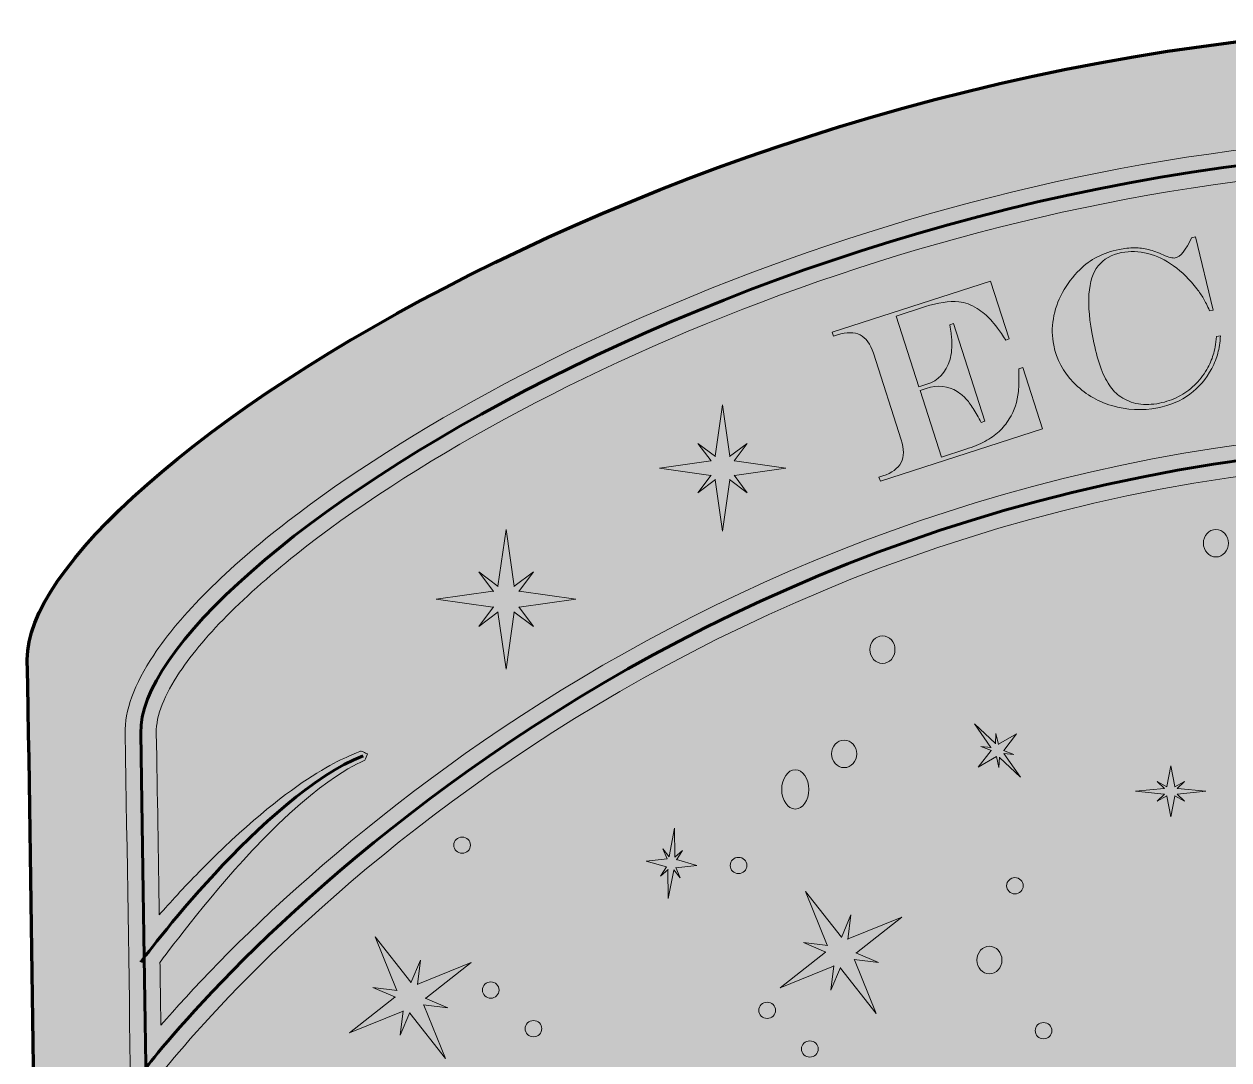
# Model space of a CAD drawing. Header units: millimetres. Extents: x 2.1 to 56, y 0.5 to 70.6.
# Drawn here: x 2.12 to 24.37, y 51.46 to 70.58 of the extents above; entities that cross this region are included whole.
import ezdxf

# ---------------------------------------------------------------- set-up
doc = ezdxf.new("R2010")
doc.units = ezdxf.units.MM

msp = doc.modelspace()

# ---------------------------------------------------------------- hatches: boundary and pattern name
at = {"true_color": 0x000000, "transparency": 33554687}
h = msp.add_hatch(color=18, dxfattribs=at)
edge = h.paths.add_edge_path(flags=0)
edge.add_spline(control_points=[(2.18, 58.849), (2.121, 62.163), (15.096, 70.58), (29.023, 70.516), (41.935, 70.457), (56.015, 62.173), (56, 58.849), (55.929, 43.515), (56.034, 43.399), (55.624, 27.611), (55.341, 16.727), (31.99, 0.499), (29.023, 0.889), (25.602, 1.338), (2.776, 14.306), (2.557, 29.116), (2.372, 41.574), (2.358, 48.941), (2.18, 58.849)], knot_values=[0, 0, 0, 0, 1, 1, 1, 2, 2, 2, 3, 3, 3, 4, 4, 4, 5, 5, 5, 6, 6, 6, 6], degree=3, periodic=1)
at = {"true_color": 0xffffff, "transparency": 33554687}
h = msp.add_hatch(color=7, dxfattribs=at)
edge = h.paths.add_edge_path(flags=0)
edge.add_spline(control_points=[(24.148, 64.811), (24.148, 64.811), (24.219, 64.825), (24.219, 64.825), (24.21, 64.699), (24.194, 64.592), (24.171, 64.504), (24.148, 64.416), (24.11, 64.323), (24.059, 64.222), (23.852, 63.83), (23.519, 63.588), (23.059, 63.496), (22.77, 63.438), (22.487, 63.452), (22.21, 63.536), (21.933, 63.621), (21.698, 63.762), (21.506, 63.96), (21.313, 64.159), (21.19, 64.39), (21.138, 64.653), (21.106, 64.81), (21.104, 64.971), (21.132, 65.138), (21.159, 65.304), (21.215, 65.466), (21.299, 65.622), (21.384, 65.779), (21.49, 65.92), (21.619, 66.045), (21.812, 66.236), (22.055, 66.36), (22.347, 66.419), (22.445, 66.438), (22.538, 66.448), (22.629, 66.448), (22.72, 66.449), (22.807, 66.438), (22.892, 66.417), (22.978, 66.395), (23.067, 66.362), (23.162, 66.318), (23.267, 66.272), (23.341, 66.254), (23.384, 66.263), (23.48, 66.282), (23.58, 66.406), (23.685, 66.635), (23.685, 66.635), (23.756, 66.649), (23.756, 66.649), (23.756, 66.649), (24.086, 65.299), (24.086, 65.299), (24.086, 65.299), (24.019, 65.285), (24.019, 65.285), (23.977, 65.379), (23.939, 65.455), (23.905, 65.513), (23.872, 65.571), (23.831, 65.631), (23.782, 65.691), (23.651, 65.863), (23.508, 66.005), (23.354, 66.116), (23.2, 66.227), (23.041, 66.303), (22.876, 66.345), (22.712, 66.387), (22.551, 66.392), (22.393, 66.36), (22.203, 66.322), (22.059, 66.241), (21.961, 66.117), (21.862, 65.992), (21.805, 65.818), (21.79, 65.594), (21.775, 65.37), (21.8, 65.093), (21.866, 64.765), (21.904, 64.576), (21.947, 64.41), (21.997, 64.268), (22.046, 64.126), (22.102, 64.009), (22.165, 63.917), (22.227, 63.825), (22.298, 63.751), (22.376, 63.697), (22.472, 63.632), (22.581, 63.589), (22.704, 63.569), (22.827, 63.55), (22.956, 63.553), (23.091, 63.58), (23.216, 63.605), (23.334, 63.646), (23.443, 63.701), (23.552, 63.756), (23.65, 63.826), (23.738, 63.911), (23.826, 63.995), (23.903, 64.093), (23.967, 64.204), (24.019, 64.296), (24.058, 64.386), (24.085, 64.473), (24.111, 64.56), (24.132, 64.673), (24.148, 64.811)], knot_values=[0, 0, 0, 0, 1, 1, 1, 2, 2, 2, 3, 3, 3, 4, 4, 4, 5, 5, 5, 6, 6, 6, 7, 7, 7, 8, 8, 8, 9, 9, 9, 10, 10, 10, 11, 11, 11, 12, 12, 12, 13, 13, 13, 14, 14, 14, 15, 15, 15, 16, 16, 16, 17, 17, 17, 18, 18, 18, 19, 19, 19, 20, 20, 20, 21, 21, 21, 22, 22, 22, 23, 23, 23, 24, 24, 24, 25, 25, 25, 26, 26, 26, 27, 27, 27, 28, 28, 28, 29, 29, 29, 30, 30, 30, 31, 31, 31, 32, 32, 32, 33, 33, 33, 34, 34, 34, 35, 35, 35, 36, 36, 36, 37, 37, 37, 37], degree=3, periodic=1)
h = msp.add_hatch(color=7, dxfattribs=at)
edge = h.paths.add_edge_path(flags=0)
edge.add_spline(control_points=[(17.049, 64.89), (17.049, 64.89), (19.973, 65.831), (19.973, 65.831), (19.973, 65.831), (20.315, 64.766), (20.315, 64.766), (20.315, 64.766), (20.256, 64.747), (20.256, 64.747), (20.142, 64.916), (20.049, 65.04), (19.977, 65.119), (19.905, 65.197), (19.821, 65.267), (19.726, 65.328), (19.612, 65.4), (19.499, 65.441), (19.389, 65.452), (19.206, 65.467), (18.999, 65.437), (18.768, 65.363), (18.768, 65.363), (18.227, 65.189), (18.227, 65.189), (18.227, 65.189), (18.647, 63.882), (18.647, 63.882), (18.647, 63.882), (18.793, 63.929), (18.793, 63.929), (19.009, 63.999), (19.151, 64.147), (19.219, 64.374), (19.253, 64.491), (19.265, 64.621), (19.254, 64.764), (19.252, 64.825), (19.239, 64.913), (19.217, 65.027), (19.217, 65.027), (19.286, 65.05), (19.286, 65.05), (19.286, 65.05), (19.866, 63.247), (19.866, 63.247), (19.866, 63.247), (19.797, 63.225), (19.797, 63.225), (19.75, 63.317), (19.702, 63.402), (19.652, 63.481), (19.603, 63.56), (19.556, 63.622), (19.512, 63.667), (19.468, 63.713), (19.416, 63.755), (19.357, 63.796), (19.192, 63.903), (19.001, 63.922), (18.783, 63.852), (18.783, 63.852), (18.669, 63.815), (18.669, 63.815), (18.669, 63.815), (19.064, 62.585), (19.064, 62.585), (19.064, 62.585), (19.517, 62.731), (19.517, 62.731), (19.651, 62.774), (19.768, 62.822), (19.869, 62.876), (19.97, 62.929), (20.056, 62.99), (20.129, 63.057), (20.201, 63.124), (20.264, 63.202), (20.318, 63.291), (20.412, 63.441), (20.468, 63.609), (20.487, 63.794), (20.497, 63.9), (20.499, 64.04), (20.493, 64.213), (20.493, 64.213), (20.566, 64.237), (20.566, 64.237), (20.566, 64.237), (20.93, 63.105), (20.93, 63.105), (20.93, 63.105), (17.937, 62.142), (17.937, 62.142), (17.937, 62.142), (17.909, 62.214), (17.909, 62.214), (17.909, 62.214), (17.984, 62.238), (17.984, 62.238), (18.317, 62.345), (18.43, 62.567), (18.322, 62.902), (18.322, 62.902), (17.807, 64.502), (17.807, 64.502), (17.753, 64.673), (17.671, 64.786), (17.564, 64.841), (17.456, 64.896), (17.317, 64.896), (17.147, 64.841), (17.147, 64.841), (17.072, 64.817), (17.072, 64.817), (17.072, 64.817), (17.049, 64.89), (17.049, 64.89)], knot_values=[0, 0, 0, 0, 1, 1, 1, 2, 2, 2, 3, 3, 3, 4, 4, 4, 5, 5, 5, 6, 6, 6, 7, 7, 7, 8, 8, 8, 9, 9, 9, 10, 10, 10, 11, 11, 11, 12, 12, 12, 13, 13, 13, 14, 14, 14, 15, 15, 15, 16, 16, 16, 17, 17, 17, 18, 18, 18, 19, 19, 19, 20, 20, 20, 21, 21, 21, 22, 22, 22, 23, 23, 23, 24, 24, 24, 25, 25, 25, 26, 26, 26, 27, 27, 27, 28, 28, 28, 29, 29, 29, 30, 30, 30, 31, 31, 31, 32, 32, 32, 33, 33, 33, 34, 34, 34, 35, 35, 35, 36, 36, 36, 37, 37, 37, 38, 38, 38, 39, 39, 39, 39], degree=3, periodic=1)
for points in [[(15.023, 63.55), (15.023, 62.383), (14.888, 62.602)], [(15.023, 63.528), (15.023, 62.405), (14.911, 62.616)], [(15.023, 63.55), (15.158, 62.602), (15.023, 62.383)], [(15.023, 63.528), (15.135, 62.616), (15.023, 62.405)], [(14.566, 62.839), (14.99, 62.521), (15.023, 62.383)], [(14.566, 62.839), (15.023, 62.383), (14.885, 62.416)], [(14.575, 62.83), (14.976, 62.518), (15.014, 62.392)], [(14.575, 62.83), (15.014, 62.392), (14.888, 62.43)], [(15.479, 62.839), (15.161, 62.416), (15.023, 62.383)], [(15.479, 62.839), (15.023, 62.383), (15.056, 62.521)], [(15.471, 62.83), (15.158, 62.43), (15.032, 62.392)], [(15.471, 62.83), (15.032, 62.392), (15.07, 62.518)], [(13.855, 62.383), (14.804, 62.518), (15.023, 62.383)], [(13.855, 62.383), (15.023, 62.383), (14.804, 62.248)], [(13.878, 62.383), (14.79, 62.495), (15, 62.383)], [(13.878, 62.383), (15, 62.383), (14.79, 62.271)], [(14.566, 61.926), (14.885, 62.35), (15.023, 62.383)], [(14.566, 61.926), (15.023, 62.383), (14.99, 62.245)], [(14.575, 61.935), (14.888, 62.336), (15.014, 62.374)], [(14.575, 61.935), (15.014, 62.374), (14.976, 62.248)], [(15.023, 61.215), (14.888, 62.164), (15.023, 62.383)], [(15.023, 61.238), (14.911, 62.15), (15.023, 62.36)], [(16.19, 62.383), (15.023, 62.383), (15.242, 62.518)], [(15.023, 61.215), (15.023, 62.383), (15.158, 62.164)], [(16.19, 62.383), (15.242, 62.248), (15.023, 62.383)], [(15.479, 61.926), (15.056, 62.245), (15.023, 62.383)], [(15.479, 61.926), (15.023, 62.383), (15.161, 62.35)], [(15.023, 61.238), (15.023, 62.36), (15.135, 62.15)], [(15.471, 61.935), (15.07, 62.248), (15.032, 62.374)], [(15.471, 61.935), (15.032, 62.374), (15.158, 62.336)], [(16.168, 62.383), (15.045, 62.383), (15.256, 62.495)], [(16.168, 62.383), (15.256, 62.271), (15.045, 62.383)], [(11.023, 61.25), (11.023, 59.961), (10.874, 60.203)], [(11.023, 61.225), (11.023, 59.986), (10.899, 60.218)], [(11.023, 61.25), (11.172, 60.203), (11.023, 59.961)], [(11.023, 61.225), (11.147, 60.218), (11.023, 59.986)], [(10.519, 60.465), (10.987, 60.114), (11.023, 59.961)], [(10.519, 60.465), (11.023, 59.961), (10.87, 59.997)], [(10.529, 60.455), (10.971, 60.11), (11.013, 59.971)], [(10.529, 60.455), (11.013, 59.971), (10.874, 60.013)], [(11.527, 60.465), (11.175, 59.997), (11.023, 59.961)], [(11.527, 60.465), (11.023, 59.961), (11.059, 60.114)], [(11.517, 60.455), (11.172, 60.013), (11.033, 59.971)], [(11.517, 60.455), (11.033, 59.971), (11.075, 60.11)], [(9.734, 59.961), (10.781, 60.11), (11.023, 59.961)], [(12.311, 59.961), (11.023, 59.961), (11.265, 60.11)], [(9.734, 59.961), (11.023, 59.961), (10.781, 59.812)], [(9.759, 59.961), (10.766, 60.085), (10.998, 59.961)], [(9.759, 59.961), (10.998, 59.961), (10.766, 59.837)], [(10.519, 59.457), (10.87, 59.925), (11.023, 59.961)], [(10.519, 59.457), (11.023, 59.961), (10.987, 59.808)], [(10.529, 59.467), (10.874, 59.909), (11.013, 59.951)], [(10.529, 59.467), (11.013, 59.951), (10.971, 59.812)], [(11.023, 58.672), (10.874, 59.719), (11.023, 59.961)], [(11.023, 58.697), (10.899, 59.704), (11.023, 59.936)], [(11.023, 58.672), (11.023, 59.961), (11.172, 59.719)], [(12.311, 59.961), (11.265, 59.812), (11.023, 59.961)], [(11.527, 59.457), (11.059, 59.808), (11.023, 59.961)], [(11.527, 59.457), (11.023, 59.961), (11.175, 59.925)], [(11.023, 58.697), (11.023, 59.936), (11.147, 59.704)], [(11.517, 59.467), (11.075, 59.812), (11.033, 59.951)], [(11.517, 59.467), (11.033, 59.951), (11.172, 59.909)], [(12.287, 59.961), (11.048, 59.961), (11.28, 60.085)], [(12.287, 59.961), (11.28, 59.837), (11.048, 59.961)], [(20.062, 57.291), (20.072, 57.48), (20.116, 57.278), (20.117, 57.283), (20.454, 57.474), (20.215, 57.169), (20.211, 57.169), (20.404, 57.096), (20.215, 57.113), (20.22, 57.111), (20.524, 56.676), (20.138, 57.041), (20.136, 57.045), (20.126, 56.856), (20.082, 57.058), (20.082, 57.054), (19.744, 56.862), (19.984, 57.168), (19.988, 57.168), (19.795, 57.241), (19.983, 57.223), (19.979, 57.225), (19.675, 57.661), (20.061, 57.296)], [(23.184, 56.466), (23.047, 56.597), (23.229, 56.498), (23.226, 56.501), (23.301, 56.882), (23.376, 56.501), (23.374, 56.498), (23.556, 56.597), (23.419, 56.466), (23.423, 56.468), (23.951, 56.414), (23.423, 56.36), (23.419, 56.361), (23.556, 56.23), (23.374, 56.329), (23.376, 56.326), (23.301, 55.945), (23.226, 56.326), (23.229, 56.329), (23.047, 56.23), (23.184, 56.361), (23.18, 56.36), (22.651, 56.414), (23.18, 56.468)], [(14, 55.165), (13.918, 55.355), (14.036, 55.207), (14.035, 55.212), (14.135, 55.733), (14.143, 55.202), (14.14, 55.198), (14.283, 55.323), (14.169, 55.15), (14.172, 55.153), (14.544, 55.044), (14.159, 55.003), (14.156, 55.006), (14.238, 54.816), (14.119, 54.964), (14.121, 54.959), (14.02, 54.438), (14.013, 54.969), (14.016, 54.973), (13.873, 54.849), (13.987, 55.021), (13.984, 55.019), (13.611, 55.127), (13.997, 55.168)], [(16.932, 53.445), (16.514, 53.623), (16.965, 53.568), (16.956, 53.573), (16.557, 54.562), (17.216, 53.724), (17.216, 53.713), (17.393, 54.132), (17.339, 53.68), (17.344, 53.689), (18.333, 54.089), (17.494, 53.43), (17.484, 53.43), (17.903, 53.252), (17.451, 53.306), (17.46, 53.302), (17.86, 52.312), (17.2, 53.151), (17.201, 53.162), (17.023, 52.743), (17.077, 53.194), (17.072, 53.185), (16.083, 52.786), (16.922, 53.445)], [(8.98, 52.611), (8.561, 52.789), (9.013, 52.735), (9.004, 52.739), (8.604, 53.729), (9.263, 52.89), (9.263, 52.88), (9.441, 53.298), (9.386, 52.847), (9.391, 52.856), (10.381, 53.255), (9.542, 52.596), (9.531, 52.596), (9.95, 52.418), (9.498, 52.473), (9.507, 52.468), (9.907, 51.479), (9.248, 52.318), (9.248, 52.328), (9.07, 51.909), (9.125, 52.361), (9.12, 52.352), (8.13, 51.952), (8.969, 52.611)]]:
    msp.add_hatch(color=7, dxfattribs=at).paths.add_polyline_path(points, flags=0)
h = msp.add_hatch(color=7, dxfattribs=at)
edge = h.paths.add_edge_path(flags=0)
edge.add_spline(control_points=[(24.134, 61.248), (24.262, 61.248), (24.366, 61.135), (24.366, 60.995), (24.366, 60.855), (24.262, 60.741), (24.134, 60.741), (24.006, 60.741), (23.903, 60.855), (23.903, 60.995), (23.903, 61.135), (24.006, 61.248), (24.134, 61.248)], knot_values=[0, 0, 0, 0, 1, 1, 1, 2, 2, 2, 3, 3, 3, 4, 4, 4, 4], degree=3, periodic=1)
h = msp.add_hatch(color=7, dxfattribs=at)
edge = h.paths.add_edge_path(flags=0)
edge.add_spline(control_points=[(17.976, 59.283), (18.104, 59.283), (18.207, 59.17), (18.207, 59.03), (18.207, 58.89), (18.104, 58.776), (17.976, 58.776), (17.848, 58.776), (17.744, 58.89), (17.744, 59.03), (17.744, 59.17), (17.848, 59.283), (17.976, 59.283)], knot_values=[0, 0, 0, 0, 1, 1, 1, 2, 2, 2, 3, 3, 3, 4, 4, 4, 4], degree=3, periodic=1)
h = msp.add_hatch(color=7, dxfattribs=at)
edge = h.paths.add_edge_path(flags=0)
edge.add_spline(control_points=[(17.268, 57.358), (17.396, 57.358), (17.5, 57.245), (17.5, 57.105), (17.5, 56.965), (17.396, 56.851), (17.268, 56.851), (17.141, 56.851), (17.037, 56.965), (17.037, 57.105), (17.037, 57.245), (17.141, 57.358), (17.268, 57.358)], knot_values=[0, 0, 0, 0, 1, 1, 1, 2, 2, 2, 3, 3, 3, 4, 4, 4, 4], degree=3, periodic=1)
h = msp.add_hatch(color=7, dxfattribs=at)
edge = h.paths.add_edge_path(flags=0)
edge.add_spline(control_points=[(8.381, 57.072), (8.381, 57.072), (4.274, 53.261), (4.274, 53.261), (4.274, 53.261), (6.553, 56.339), (8.381, 57.072)], knot_values=[0, 0, 0, 0, 1, 1, 1, 2, 2, 2, 2], degree=3, periodic=1)
h = msp.add_hatch(color=7, dxfattribs=at)
edge = h.paths.add_edge_path(flags=0)
edge.add_spline(control_points=[(16.365, 56.812), (16.504, 56.812), (16.616, 56.65), (16.616, 56.45), (16.616, 56.249), (16.504, 56.087), (16.365, 56.087), (16.227, 56.087), (16.114, 56.249), (16.114, 56.45), (16.114, 56.65), (16.227, 56.812), (16.365, 56.812)], knot_values=[0, 0, 0, 0, 1, 1, 1, 2, 2, 2, 3, 3, 3, 4, 4, 4, 4], degree=3, periodic=1)
h = msp.add_hatch(color=7, dxfattribs=at)
edge = h.paths.add_edge_path(flags=0)
edge.add_spline(control_points=[(10.212, 55.57), (10.297, 55.57), (10.366, 55.503), (10.366, 55.42), (10.366, 55.337), (10.297, 55.27), (10.212, 55.27), (10.126, 55.27), (10.057, 55.337), (10.057, 55.42), (10.057, 55.503), (10.126, 55.57), (10.212, 55.57)], knot_values=[0, 0, 0, 0, 1, 1, 1, 2, 2, 2, 3, 3, 3, 4, 4, 4, 4], degree=3, periodic=1)
h = msp.add_hatch(color=7, dxfattribs=at)
edge = h.paths.add_edge_path(flags=0)
edge.add_spline(control_points=[(15.317, 55.195), (15.402, 55.195), (15.472, 55.128), (15.472, 55.045), (15.472, 54.962), (15.402, 54.895), (15.317, 54.895), (15.232, 54.895), (15.163, 54.962), (15.163, 55.045), (15.163, 55.128), (15.232, 55.195), (15.317, 55.195)], knot_values=[0, 0, 0, 0, 1, 1, 1, 2, 2, 2, 3, 3, 3, 4, 4, 4, 4], degree=3, periodic=1)
h = msp.add_hatch(color=7, dxfattribs=at)
edge = h.paths.add_edge_path(flags=0)
edge.add_spline(control_points=[(20.423, 54.82), (20.508, 54.82), (20.577, 54.753), (20.577, 54.67), (20.577, 54.587), (20.508, 54.52), (20.423, 54.52), (20.338, 54.52), (20.268, 54.587), (20.268, 54.67), (20.268, 54.753), (20.338, 54.82), (20.423, 54.82)], knot_values=[0, 0, 0, 0, 1, 1, 1, 2, 2, 2, 3, 3, 3, 4, 4, 4, 4], degree=3, periodic=1)
h = msp.add_hatch(color=7, dxfattribs=at)
edge = h.paths.add_edge_path(flags=0)
edge.add_spline(control_points=[(19.951, 53.553), (20.079, 53.553), (20.183, 53.439), (20.183, 53.299), (20.183, 53.159), (20.079, 53.045), (19.951, 53.045), (19.824, 53.045), (19.72, 53.159), (19.72, 53.299), (19.72, 53.439), (19.824, 53.553), (19.951, 53.553)], knot_values=[0, 0, 0, 0, 1, 1, 1, 2, 2, 2, 3, 3, 3, 4, 4, 4, 4], degree=3, periodic=1)
h = msp.add_hatch(color=7, dxfattribs=at)
edge = h.paths.add_edge_path(flags=0)
edge.add_spline(control_points=[(10.74, 52.895), (10.825, 52.895), (10.894, 52.828), (10.894, 52.745), (10.894, 52.662), (10.825, 52.595), (10.74, 52.595), (10.655, 52.595), (10.586, 52.662), (10.586, 52.745), (10.586, 52.828), (10.655, 52.895), (10.74, 52.895)], knot_values=[0, 0, 0, 0, 1, 1, 1, 2, 2, 2, 3, 3, 3, 4, 4, 4, 4], degree=3, periodic=1)
h = msp.add_hatch(color=7, dxfattribs=at)
edge = h.paths.add_edge_path(flags=0)
edge.add_spline(control_points=[(15.846, 52.52), (15.931, 52.52), (16, 52.453), (16, 52.37), (16, 52.287), (15.931, 52.22), (15.846, 52.22), (15.76, 52.22), (15.691, 52.287), (15.691, 52.37), (15.691, 52.453), (15.76, 52.52), (15.846, 52.52)], knot_values=[0, 0, 0, 0, 1, 1, 1, 2, 2, 2, 3, 3, 3, 4, 4, 4, 4], degree=3, periodic=1)
h = msp.add_hatch(color=7, dxfattribs=at)
edge = h.paths.add_edge_path(flags=0)
edge.add_spline(control_points=[(11.529, 52.182), (11.614, 52.182), (11.683, 52.115), (11.683, 52.032), (11.683, 51.949), (11.614, 51.882), (11.529, 51.882), (11.443, 51.882), (11.374, 51.949), (11.374, 52.032), (11.374, 52.115), (11.443, 52.182), (11.529, 52.182)], knot_values=[0, 0, 0, 0, 1, 1, 1, 2, 2, 2, 3, 3, 3, 4, 4, 4, 4], degree=3, periodic=1)
h = msp.add_hatch(color=7, dxfattribs=at)
edge = h.paths.add_edge_path(flags=0)
edge.add_spline(control_points=[(20.951, 52.145), (21.037, 52.145), (21.106, 52.078), (21.106, 51.995), (21.106, 51.912), (21.037, 51.845), (20.951, 51.845), (20.866, 51.845), (20.797, 51.912), (20.797, 51.995), (20.797, 52.078), (20.866, 52.145), (20.951, 52.145)], knot_values=[0, 0, 0, 0, 1, 1, 1, 2, 2, 2, 3, 3, 3, 4, 4, 4, 4], degree=3, periodic=1)
h = msp.add_hatch(color=7, dxfattribs=at)
edge = h.paths.add_edge_path(flags=0)
edge.add_spline(control_points=[(16.634, 51.807), (16.72, 51.807), (16.789, 51.74), (16.789, 51.657), (16.789, 51.574), (16.72, 51.507), (16.634, 51.507), (16.549, 51.507), (16.48, 51.574), (16.48, 51.657), (16.48, 51.74), (16.549, 51.807), (16.634, 51.807)], knot_values=[0, 0, 0, 0, 1, 1, 1, 2, 2, 2, 3, 3, 3, 4, 4, 4, 4], degree=3, periodic=1)

# ---------------------------------------------------------------- linework, layer by layer
at = {"color": 18, "linetype": 'Continuous', "lineweight": 9, "true_color": 0x000000}
for points in [[(14.812, 62.513), (14.566, 62.839), (14.893, 62.594), (14.888, 62.602), (15.023, 63.55), (15.158, 62.602), (15.153, 62.594), (15.479, 62.839), (15.234, 62.513), (15.242, 62.518), (16.19, 62.383), (15.242, 62.248), (15.234, 62.253), (15.479, 61.926), (15.153, 62.172), (15.158, 62.164), (15.023, 61.215), (14.888, 62.164), (14.893, 62.172), (14.566, 61.926), (14.812, 62.253), (14.804, 62.248), (13.855, 62.383), (14.804, 62.518), (14.812, 62.513)], [(10.79, 60.104), (10.519, 60.465), (10.879, 60.194), (10.874, 60.203), (11.023, 61.25), (11.172, 60.203), (11.166, 60.194), (11.527, 60.465), (11.256, 60.104), (11.265, 60.11), (12.311, 59.961), (11.265, 59.812), (11.256, 59.818), (11.527, 59.457), (11.166, 59.728), (11.172, 59.719), (11.023, 58.672), (10.874, 59.719), (10.879, 59.728), (10.519, 59.457), (10.79, 59.818), (10.781, 59.812), (9.734, 59.961), (10.781, 60.11), (10.79, 60.104)], [(20.062, 57.291), (20.072, 57.48), (20.116, 57.278), (20.117, 57.283), (20.454, 57.474), (20.215, 57.169), (20.211, 57.169), (20.404, 57.096), (20.215, 57.113), (20.22, 57.111), (20.524, 56.676), (20.138, 57.041), (20.136, 57.045), (20.126, 56.856), (20.082, 57.058), (20.082, 57.054), (19.744, 56.862), (19.984, 57.168), (19.988, 57.168), (19.795, 57.241), (19.983, 57.223), (19.979, 57.225), (19.675, 57.661), (20.061, 57.296), (20.062, 57.291)], [(23.184, 56.466), (23.047, 56.597), (23.229, 56.498), (23.226, 56.501), (23.301, 56.882), (23.376, 56.501), (23.374, 56.498), (23.556, 56.597), (23.419, 56.466), (23.423, 56.468), (23.951, 56.414), (23.423, 56.36), (23.419, 56.361), (23.556, 56.23), (23.374, 56.329), (23.376, 56.326), (23.301, 55.945), (23.226, 56.326), (23.229, 56.329), (23.047, 56.23), (23.184, 56.361), (23.18, 56.36), (22.651, 56.414), (23.18, 56.468), (23.184, 56.466)], [(14, 55.165), (13.918, 55.355), (14.036, 55.207), (14.035, 55.212), (14.135, 55.733), (14.143, 55.202), (14.14, 55.198), (14.283, 55.323), (14.169, 55.15), (14.172, 55.153), (14.544, 55.044), (14.159, 55.003), (14.156, 55.006), (14.238, 54.816), (14.119, 54.964), (14.121, 54.959), (14.02, 54.438), (14.013, 54.969), (14.016, 54.973), (13.873, 54.849), (13.987, 55.021), (13.984, 55.019), (13.611, 55.127), (13.997, 55.168), (14, 55.165)], [(16.932, 53.445), (16.514, 53.623), (16.965, 53.568), (16.956, 53.573), (16.557, 54.562), (17.216, 53.724), (17.216, 53.713), (17.393, 54.132), (17.339, 53.68), (17.344, 53.689), (18.333, 54.089), (17.494, 53.43), (17.484, 53.43), (17.903, 53.252), (17.451, 53.306), (17.46, 53.302), (17.86, 52.312), (17.2, 53.151), (17.201, 53.162), (17.023, 52.743), (17.077, 53.194), (17.072, 53.185), (16.083, 52.786), (16.922, 53.445), (16.932, 53.445)], [(8.98, 52.611), (8.561, 52.789), (9.013, 52.735), (9.004, 52.739), (8.604, 53.729), (9.263, 52.89), (9.263, 52.88), (9.441, 53.298), (9.386, 52.847), (9.391, 52.856), (10.381, 53.255), (9.542, 52.596), (9.531, 52.596), (9.95, 52.418), (9.498, 52.473), (9.507, 52.468), (9.907, 51.479), (9.248, 52.318), (9.248, 52.328), (9.07, 51.909), (9.125, 52.361), (9.12, 52.352), (8.13, 51.952), (8.969, 52.611), (8.98, 52.611)]]:
    msp.add_lwpolyline(points, close=True, dxfattribs=at)
at = {"color": 7, "linetype": 'Continuous', "lineweight": 158, "true_color": 0xffffff}
msp.add_open_spline([(2.18, 58.849), (2.358, 48.941), (2.372, 41.574), (2.557, 29.116), (2.776, 14.306), (25.602, 1.338), (29.023, 0.889), (31.99, 0.499), (55.341, 16.727), (55.624, 27.611), (56.034, 43.399), (55.929, 43.515), (56, 58.849), (56.015, 62.173), (41.935, 70.457), (29.023, 70.516), (15.096, 70.58), (2.121, 62.163), (2.18, 58.849)], degree=3, knots=[0, 0, 0, 0, 1, 1, 1, 2, 2, 2, 3, 3, 3, 4, 4, 4, 5, 5, 5, 6, 6, 6, 6], dxfattribs=at)
at = {"color": 18, "linetype": 'Continuous', "lineweight": 9, "true_color": 0x000000}
for points, knots in [([(54.172, 51.633), (54.147, 42.936), (54.164, 40.895), (53.847, 28.675), (53.783, 26.218), (52.481, 23.466), (50.482, 20.715), (47.528, 16.65), (43.056, 12.573), (38.944, 9.44), (35.741, 6.998), (32.755, 5.129), (30.875, 4.276), (30.005, 3.881), (29.348, 3.708), (28.991, 3.755), (28.501, 3.819), (27.594, 4.146), (26.407, 4.713), (23.715, 6), (19.533, 8.526), (15.533, 11.868), (9.787, 16.671), (4.436, 23.161), (4.333, 30.067), (4.163, 41.555), (4.151, 48.349), (3.986, 57.485), (3.979, 57.897), (4.154, 58.391), (4.515, 58.931), (5.009, 59.672), (5.855, 60.522), (6.993, 61.401), (11.337, 64.754), (19.966, 68.578), (29.029, 68.537), (37.429, 68.499), (46.36, 64.715), (50.958, 61.389), (52.161, 60.518), (53.071, 59.676), (53.607, 58.939), (54, 58.399), (54.196, 57.904), (54.194, 57.489), (54.184, 55.311), (54.177, 53.467), (54.173, 51.851), (54.201, 51.78), (54.2, 51.702), (54.172, 51.633)], [0, 0, 0, 0, 1, 1, 1, 2, 2, 2, 3, 3, 3, 4, 4, 4, 5, 5, 5, 6, 6, 6, 7, 7, 7, 8, 8, 8, 9, 9, 9, 10, 10, 10, 11, 11, 11, 12, 12, 12, 13, 13, 13, 14, 14, 14, 15, 15, 15, 16, 16, 16, 17, 17, 17, 17]), ([(53.606, 54.603), (53.61, 55.498), (53.613, 56.457), (53.618, 57.491), (53.62, 57.812), (53.445, 58.184), (53.141, 58.601), (52.632, 59.3), (51.764, 60.095), (50.621, 60.922), (46.093, 64.198), (37.298, 67.924), (29.027, 67.961), (20.11, 68.002), (11.618, 64.244), (7.345, 60.945), (6.268, 60.113), (5.461, 59.313), (4.994, 58.612), (4.714, 58.192), (4.556, 57.816), (4.562, 57.495), (4.583, 56.341), (4.601, 55.224), (4.617, 54.131), (4.815, 54.357), (5.068, 54.636), (5.357, 54.93), (7.033, 56.641), (8.015, 57.033), (8.325, 57.147), (8.332, 57.15), (8.34, 57.157), (8.347, 57.155), (8.408, 57.137), (8.403, 57.124), (8.464, 57.105), (8.441, 57.07), (8.438, 57.024), (8.414, 56.989), (8.398, 56.965), (7.676, 56.75), (6.336, 55.32), (5.461, 54.387), (4.714, 53.366), (4.63, 53.256), (4.636, 52.866), (4.641, 52.479), (4.647, 52.094), (6.727, 54.499), (15.157, 63.123), (29.09, 63.127), (42.976, 63.13), (51.466, 54.882), (53.599, 52.536), (53.599, 52.536), (53.603, 53.762), (53.603, 53.762), (53.588, 53.764), (53.57, 53.76), (53.557, 53.768), (53.53, 53.786), (51.725, 56.34), (50.159, 57.299), (49.9, 57.458), (49.768, 57.507), (49.766, 57.511), (49.742, 57.546), (49.739, 57.592), (49.716, 57.627), (49.757, 57.639), (49.792, 57.665), (49.833, 57.677), (49.833, 57.677), (50.042, 57.605), (50.289, 57.477), (50.651, 57.29), (51.738, 56.683), (53.411, 54.824), (53.474, 54.754), (53.541, 54.678), (53.606, 54.603)], [0, 0, 0, 0, 1, 1, 1, 2, 2, 2, 3, 3, 3, 4, 4, 4, 5, 5, 5, 6, 6, 6, 7, 7, 7, 8, 8, 8, 9, 9, 9, 10, 10, 10, 11, 11, 11, 12, 12, 12, 13, 13, 13, 14, 14, 14, 15, 15, 15, 16, 16, 16, 17, 17, 17, 18, 18, 18, 19, 19, 19, 20, 20, 20, 21, 21, 21, 22, 22, 22, 23, 23, 23, 24, 24, 24, 25, 25, 25, 26, 26, 26, 27, 27, 27, 27]), ([(24.148, 64.811), (24.148, 64.811), (24.219, 64.825), (24.219, 64.825), (24.21, 64.699), (24.194, 64.592), (24.171, 64.504), (24.148, 64.416), (24.11, 64.323), (24.059, 64.222), (23.852, 63.83), (23.519, 63.588), (23.059, 63.496), (22.77, 63.438), (22.487, 63.452), (22.21, 63.536), (21.933, 63.621), (21.698, 63.762), (21.506, 63.96), (21.313, 64.159), (21.19, 64.39), (21.138, 64.653), (21.106, 64.81), (21.104, 64.971), (21.132, 65.138), (21.159, 65.304), (21.215, 65.466), (21.299, 65.622), (21.384, 65.779), (21.49, 65.92), (21.619, 66.045), (21.812, 66.236), (22.055, 66.36), (22.347, 66.419), (22.445, 66.438), (22.538, 66.448), (22.629, 66.448), (22.72, 66.449), (22.807, 66.438), (22.892, 66.417), (22.978, 66.395), (23.067, 66.362), (23.162, 66.318), (23.267, 66.272), (23.341, 66.254), (23.384, 66.263), (23.48, 66.282), (23.58, 66.406), (23.685, 66.635), (23.685, 66.635), (23.756, 66.649), (23.756, 66.649), (23.756, 66.649), (24.086, 65.299), (24.086, 65.299), (24.086, 65.299), (24.019, 65.285), (24.019, 65.285), (23.977, 65.379), (23.939, 65.455), (23.905, 65.513), (23.872, 65.571), (23.831, 65.631), (23.782, 65.691), (23.651, 65.863), (23.508, 66.005), (23.354, 66.116), (23.2, 66.227), (23.041, 66.303), (22.876, 66.345), (22.712, 66.387), (22.551, 66.392), (22.393, 66.36), (22.203, 66.322), (22.059, 66.241), (21.961, 66.117), (21.862, 65.992), (21.805, 65.818), (21.79, 65.594), (21.775, 65.37), (21.8, 65.093), (21.866, 64.765), (21.904, 64.576), (21.947, 64.41), (21.997, 64.268), (22.046, 64.126), (22.102, 64.009), (22.165, 63.917), (22.227, 63.825), (22.298, 63.751), (22.376, 63.697), (22.472, 63.632), (22.581, 63.589), (22.704, 63.569), (22.827, 63.55), (22.956, 63.553), (23.091, 63.58), (23.216, 63.605), (23.334, 63.646), (23.443, 63.701), (23.552, 63.756), (23.65, 63.826), (23.738, 63.911), (23.826, 63.995), (23.903, 64.093), (23.967, 64.204), (24.019, 64.296), (24.058, 64.386), (24.085, 64.473), (24.111, 64.56), (24.132, 64.673), (24.148, 64.811)], [0, 0, 0, 0, 1, 1, 1, 2, 2, 2, 3, 3, 3, 4, 4, 4, 5, 5, 5, 6, 6, 6, 7, 7, 7, 8, 8, 8, 9, 9, 9, 10, 10, 10, 11, 11, 11, 12, 12, 12, 13, 13, 13, 14, 14, 14, 15, 15, 15, 16, 16, 16, 17, 17, 17, 18, 18, 18, 19, 19, 19, 20, 20, 20, 21, 21, 21, 22, 22, 22, 23, 23, 23, 24, 24, 24, 25, 25, 25, 26, 26, 26, 27, 27, 27, 28, 28, 28, 29, 29, 29, 30, 30, 30, 31, 31, 31, 32, 32, 32, 33, 33, 33, 34, 34, 34, 35, 35, 35, 36, 36, 36, 37, 37, 37, 37]), ([(17.049, 64.89), (17.049, 64.89), (19.973, 65.831), (19.973, 65.831), (19.973, 65.831), (20.315, 64.766), (20.315, 64.766), (20.315, 64.766), (20.256, 64.747), (20.256, 64.747), (20.142, 64.916), (20.049, 65.04), (19.977, 65.119), (19.905, 65.197), (19.821, 65.267), (19.726, 65.328), (19.612, 65.4), (19.499, 65.441), (19.389, 65.452), (19.206, 65.467), (18.999, 65.437), (18.768, 65.363), (18.768, 65.363), (18.227, 65.189), (18.227, 65.189), (18.227, 65.189), (18.647, 63.882), (18.647, 63.882), (18.647, 63.882), (18.793, 63.929), (18.793, 63.929), (19.009, 63.999), (19.151, 64.147), (19.219, 64.374), (19.253, 64.491), (19.265, 64.621), (19.254, 64.764), (19.252, 64.825), (19.239, 64.913), (19.217, 65.027), (19.217, 65.027), (19.286, 65.05), (19.286, 65.05), (19.286, 65.05), (19.866, 63.247), (19.866, 63.247), (19.866, 63.247), (19.797, 63.225), (19.797, 63.225), (19.75, 63.317), (19.702, 63.402), (19.652, 63.481), (19.603, 63.56), (19.556, 63.622), (19.512, 63.667), (19.468, 63.713), (19.416, 63.755), (19.357, 63.796), (19.192, 63.903), (19.001, 63.922), (18.783, 63.852), (18.783, 63.852), (18.669, 63.815), (18.669, 63.815), (18.669, 63.815), (19.064, 62.585), (19.064, 62.585), (19.064, 62.585), (19.517, 62.731), (19.517, 62.731), (19.651, 62.774), (19.768, 62.822), (19.869, 62.876), (19.97, 62.929), (20.056, 62.99), (20.129, 63.057), (20.201, 63.124), (20.264, 63.202), (20.318, 63.291), (20.412, 63.441), (20.468, 63.609), (20.487, 63.794), (20.497, 63.9), (20.499, 64.04), (20.493, 64.213), (20.493, 64.213), (20.566, 64.237), (20.566, 64.237), (20.566, 64.237), (20.93, 63.105), (20.93, 63.105), (20.93, 63.105), (17.937, 62.142), (17.937, 62.142), (17.937, 62.142), (17.909, 62.214), (17.909, 62.214), (17.909, 62.214), (17.984, 62.238), (17.984, 62.238), (18.317, 62.345), (18.43, 62.567), (18.322, 62.902), (18.322, 62.902), (17.807, 64.502), (17.807, 64.502), (17.753, 64.673), (17.671, 64.786), (17.564, 64.841), (17.456, 64.896), (17.317, 64.896), (17.147, 64.841), (17.147, 64.841), (17.072, 64.817), (17.072, 64.817), (17.072, 64.817), (17.049, 64.89), (17.049, 64.89)], [0, 0, 0, 0, 1, 1, 1, 2, 2, 2, 3, 3, 3, 4, 4, 4, 5, 5, 5, 6, 6, 6, 7, 7, 7, 8, 8, 8, 9, 9, 9, 10, 10, 10, 11, 11, 11, 12, 12, 12, 13, 13, 13, 14, 14, 14, 15, 15, 15, 16, 16, 16, 17, 17, 17, 18, 18, 18, 19, 19, 19, 20, 20, 20, 21, 21, 21, 22, 22, 22, 23, 23, 23, 24, 24, 24, 25, 25, 25, 26, 26, 26, 27, 27, 27, 28, 28, 28, 29, 29, 29, 30, 30, 30, 31, 31, 31, 32, 32, 32, 33, 33, 33, 34, 34, 34, 35, 35, 35, 36, 36, 36, 37, 37, 37, 38, 38, 38, 39, 39, 39, 39]), ([(53.375, 32.803), (53.585, 41.525), (53.575, 44.031), (53.597, 51.666), (52.67, 52.775), (44.08, 62.555), (29.09, 62.551), (13.964, 62.547), (5.441, 52.2), (4.658, 51.208), (4.715, 46.84), (4.751, 42.647), (4.809, 37.645), (4.812, 37.645), (4.815, 37.646), (4.819, 37.646), (4.911, 37.646), (4.986, 37.549), (4.986, 37.431), (4.986, 37.313), (4.911, 37.217), (4.819, 37.217), (4.819, 37.217), (4.814, 37.217), (4.814, 37.217), (4.825, 36.294), (4.837, 35.344), (4.849, 34.36), (4.892, 34.472), (4.975, 34.548), (5.069, 34.548), (5.208, 34.548), (5.32, 34.385), (5.32, 34.185), (5.32, 33.985), (5.208, 33.822), (5.069, 33.822), (4.978, 33.822), (4.898, 33.893), (4.854, 33.998), (4.871, 32.749), (4.889, 31.446), (4.909, 30.075), (5.009, 23.323), (10.284, 17.005), (15.902, 12.31), (16.27, 12.003), (16.639, 11.702), (17.009, 11.409), (16.986, 11.464), (16.973, 11.528), (16.973, 11.597), (16.973, 11.797), (17.085, 11.96), (17.224, 11.96), (17.362, 11.96), (17.475, 11.797), (17.475, 11.597), (17.475, 11.4), (17.366, 11.24), (17.231, 11.234), (20.762, 8.462), (24.29, 6.363), (26.656, 5.232), (27.764, 4.702), (28.608, 4.385), (29.066, 4.325), (29.365, 4.286), (29.906, 4.468), (30.637, 4.8), (32.265, 5.538), (34.73, 7.051), (37.445, 9.038), (37.436, 9.057), (37.431, 9.078), (37.431, 9.1), (37.431, 9.183), (37.5, 9.25), (37.586, 9.25), (37.624, 9.25), (37.658, 9.237), (37.685, 9.215), (37.986, 9.437), (38.29, 9.664), (38.596, 9.897), (39.471, 10.565), (40.364, 11.275), (41.254, 12.019), (41.233, 12.045), (41.22, 12.078), (41.22, 12.113), (41.22, 12.196), (41.289, 12.263), (41.374, 12.263), (41.419, 12.263), (41.459, 12.245), (41.487, 12.215), (44.655, 14.885), (47.777, 17.972), (50.016, 21.054), (51.936, 23.696), (53.21, 26.33), (53.271, 28.69), (53.31, 30.199), (53.345, 31.552), (53.374, 32.782), (53.374, 32.782), (52.448, 32.427), (52.448, 32.427), (52.448, 32.427), (52.439, 32.43), (52.439, 32.43), (52.439, 32.43), (52.786, 32.137), (52.786, 32.137), (52.786, 32.137), (52.371, 32.322), (52.371, 32.322), (52.371, 32.322), (52.378, 32.315), (52.378, 32.315), (52.378, 32.315), (52.468, 31.252), (52.468, 31.252), (52.468, 31.252), (52.085, 32.248), (52.085, 32.248), (52.085, 32.248), (52.089, 32.257), (52.089, 32.257), (52.089, 32.257), (51.795, 31.91), (51.795, 31.91), (51.795, 31.91), (51.98, 32.325), (51.98, 32.325), (51.98, 32.325), (51.973, 32.318), (51.973, 32.318), (51.973, 32.318), (50.91, 32.228), (50.91, 32.228), (50.91, 32.228), (51.906, 32.61), (51.906, 32.61), (51.906, 32.61), (51.916, 32.607), (51.916, 32.607), (51.916, 32.607), (51.568, 32.901), (51.568, 32.901), (51.568, 32.901), (51.984, 32.716), (51.984, 32.716), (51.984, 32.716), (51.977, 32.723), (51.977, 32.723), (51.977, 32.723), (51.887, 33.786), (51.887, 33.786), (51.887, 33.786), (52.269, 32.79), (52.269, 32.79), (52.269, 32.79), (52.266, 32.78), (52.266, 32.78), (52.266, 32.78), (52.559, 33.128), (52.559, 33.128), (52.559, 33.128), (52.374, 32.712), (52.374, 32.712), (52.374, 32.712), (52.381, 32.719), (52.381, 32.719), (52.381, 32.719), (53.375, 32.803), (53.375, 32.803)], [0, 0, 0, 0, 1, 1, 1, 2, 2, 2, 3, 3, 3, 4, 4, 4, 5, 5, 5, 6, 6, 6, 7, 7, 7, 8, 8, 8, 9, 9, 9, 10, 10, 10, 11, 11, 11, 12, 12, 12, 13, 13, 13, 14, 14, 14, 15, 15, 15, 16, 16, 16, 17, 17, 17, 18, 18, 18, 19, 19, 19, 20, 20, 20, 21, 21, 21, 22, 22, 22, 23, 23, 23, 24, 24, 24, 25, 25, 25, 26, 26, 26, 27, 27, 27, 28, 28, 28, 29, 29, 29, 30, 30, 30, 31, 31, 31, 32, 32, 32, 33, 33, 33, 34, 34, 34, 35, 35, 35, 36, 36, 36, 37, 37, 37, 38, 38, 38, 39, 39, 39, 40, 40, 40, 41, 41, 41, 42, 42, 42, 43, 43, 43, 44, 44, 44, 45, 45, 45, 46, 46, 46, 47, 47, 47, 48, 48, 48, 49, 49, 49, 50, 50, 50, 51, 51, 51, 52, 52, 52, 53, 53, 53, 54, 54, 54, 55, 55, 55, 56, 56, 56, 57, 57, 57, 58, 58, 58, 59, 59, 59, 59]), ([(24.134, 61.248), (24.262, 61.248), (24.366, 61.135), (24.366, 60.995), (24.366, 60.855), (24.262, 60.741), (24.134, 60.741), (24.006, 60.741), (23.903, 60.855), (23.903, 60.995), (23.903, 61.135), (24.006, 61.248), (24.134, 61.248)], [0, 0, 0, 0, 1, 1, 1, 2, 2, 2, 3, 3, 3, 4, 4, 4, 4]), ([(17.976, 59.283), (18.104, 59.283), (18.207, 59.17), (18.207, 59.03), (18.207, 58.89), (18.104, 58.776), (17.976, 58.776), (17.848, 58.776), (17.744, 58.89), (17.744, 59.03), (17.744, 59.17), (17.848, 59.283), (17.976, 59.283)], [0, 0, 0, 0, 1, 1, 1, 2, 2, 2, 3, 3, 3, 4, 4, 4, 4]), ([(17.268, 57.358), (17.396, 57.358), (17.5, 57.245), (17.5, 57.105), (17.5, 56.965), (17.396, 56.851), (17.268, 56.851), (17.141, 56.851), (17.037, 56.965), (17.037, 57.105), (17.037, 57.245), (17.141, 57.358), (17.268, 57.358)], [0, 0, 0, 0, 1, 1, 1, 2, 2, 2, 3, 3, 3, 4, 4, 4, 4]), ([(16.365, 56.812), (16.504, 56.812), (16.616, 56.65), (16.616, 56.45), (16.616, 56.249), (16.504, 56.087), (16.365, 56.087), (16.227, 56.087), (16.114, 56.249), (16.114, 56.45), (16.114, 56.65), (16.227, 56.812), (16.365, 56.812)], [0, 0, 0, 0, 1, 1, 1, 2, 2, 2, 3, 3, 3, 4, 4, 4, 4]), ([(10.212, 55.57), (10.297, 55.57), (10.366, 55.503), (10.366, 55.42), (10.366, 55.337), (10.297, 55.27), (10.212, 55.27), (10.126, 55.27), (10.057, 55.337), (10.057, 55.42), (10.057, 55.503), (10.126, 55.57), (10.212, 55.57)], [0, 0, 0, 0, 1, 1, 1, 2, 2, 2, 3, 3, 3, 4, 4, 4, 4]), ([(15.317, 55.195), (15.402, 55.195), (15.472, 55.128), (15.472, 55.045), (15.472, 54.962), (15.402, 54.895), (15.317, 54.895), (15.232, 54.895), (15.163, 54.962), (15.163, 55.045), (15.163, 55.128), (15.232, 55.195), (15.317, 55.195)], [0, 0, 0, 0, 1, 1, 1, 2, 2, 2, 3, 3, 3, 4, 4, 4, 4]), ([(20.423, 54.82), (20.508, 54.82), (20.577, 54.753), (20.577, 54.67), (20.577, 54.587), (20.508, 54.52), (20.423, 54.52), (20.338, 54.52), (20.268, 54.587), (20.268, 54.67), (20.268, 54.753), (20.338, 54.82), (20.423, 54.82)], [0, 0, 0, 0, 1, 1, 1, 2, 2, 2, 3, 3, 3, 4, 4, 4, 4]), ([(19.951, 53.553), (20.079, 53.553), (20.183, 53.439), (20.183, 53.299), (20.183, 53.159), (20.079, 53.045), (19.951, 53.045), (19.824, 53.045), (19.72, 53.159), (19.72, 53.299), (19.72, 53.439), (19.824, 53.553), (19.951, 53.553)], [0, 0, 0, 0, 1, 1, 1, 2, 2, 2, 3, 3, 3, 4, 4, 4, 4]), ([(10.74, 52.895), (10.825, 52.895), (10.894, 52.828), (10.894, 52.745), (10.894, 52.662), (10.825, 52.595), (10.74, 52.595), (10.655, 52.595), (10.586, 52.662), (10.586, 52.745), (10.586, 52.828), (10.655, 52.895), (10.74, 52.895)], [0, 0, 0, 0, 1, 1, 1, 2, 2, 2, 3, 3, 3, 4, 4, 4, 4]), ([(15.846, 52.52), (15.931, 52.52), (16, 52.453), (16, 52.37), (16, 52.287), (15.931, 52.22), (15.846, 52.22), (15.76, 52.22), (15.691, 52.287), (15.691, 52.37), (15.691, 52.453), (15.76, 52.52), (15.846, 52.52)], [0, 0, 0, 0, 1, 1, 1, 2, 2, 2, 3, 3, 3, 4, 4, 4, 4]), ([(11.529, 52.182), (11.614, 52.182), (11.683, 52.115), (11.683, 52.032), (11.683, 51.949), (11.614, 51.882), (11.529, 51.882), (11.443, 51.882), (11.374, 51.949), (11.374, 52.032), (11.374, 52.115), (11.443, 52.182), (11.529, 52.182)], [0, 0, 0, 0, 1, 1, 1, 2, 2, 2, 3, 3, 3, 4, 4, 4, 4]), ([(20.951, 52.145), (21.037, 52.145), (21.106, 52.078), (21.106, 51.995), (21.106, 51.912), (21.037, 51.845), (20.951, 51.845), (20.866, 51.845), (20.797, 51.912), (20.797, 51.995), (20.797, 52.078), (20.866, 52.145), (20.951, 52.145)], [0, 0, 0, 0, 1, 1, 1, 2, 2, 2, 3, 3, 3, 4, 4, 4, 4]), ([(16.634, 51.807), (16.72, 51.807), (16.789, 51.74), (16.789, 51.657), (16.789, 51.574), (16.72, 51.507), (16.634, 51.507), (16.549, 51.507), (16.48, 51.574), (16.48, 51.657), (16.48, 51.74), (16.549, 51.807), (16.634, 51.807)], [0, 0, 0, 0, 1, 1, 1, 2, 2, 2, 3, 3, 3, 4, 4, 4, 4])]:
    msp.add_open_spline(points, degree=3, knots=knots, dxfattribs=at)
at = {"color": 7, "linetype": 'Continuous', "lineweight": 60, "true_color": 0xffffff}
for points, knots in [([(4.274, 57.49), (4.438, 48.353), (4.451, 41.56), (4.621, 30.071), (4.824, 16.413), (25.874, 4.454), (29.028, 4.04), (31.765, 3.681), (53.298, 18.646), (53.559, 28.683), (53.937, 43.242), (53.84, 43.349), (53.906, 57.49), (53.92, 60.556), (40.936, 68.195), (29.028, 68.249), (16.185, 68.308), (4.219, 60.546), (4.274, 57.49)], [0, 0, 0, 0, 1, 1, 1, 2, 2, 2, 3, 3, 3, 4, 4, 4, 5, 5, 5, 6, 6, 6, 6]), ([(4.369, 51.305), (4.369, 51.305), (13.051, 62.834), (29.09, 62.839), (45.13, 62.843), (53.906, 51.742), (53.906, 51.742)], [0, 0, 0, 0, 1, 1, 1, 2, 2, 2, 2])]:
    msp.add_open_spline(points, degree=3, knots=knots, dxfattribs=at)
at = {"color": 7, "linetype": 'Continuous', "lineweight": 9, "true_color": 0xffffff}
for points, knots in [([(24.148, 64.811), (24.148, 64.811), (24.219, 64.825), (24.219, 64.825), (24.21, 64.699), (24.194, 64.592), (24.171, 64.504), (24.148, 64.416), (24.11, 64.323), (24.059, 64.222), (23.852, 63.83), (23.519, 63.588), (23.059, 63.496), (22.77, 63.438), (22.487, 63.452), (22.21, 63.536), (21.933, 63.621), (21.698, 63.762), (21.506, 63.96), (21.313, 64.159), (21.19, 64.39), (21.138, 64.653), (21.106, 64.81), (21.104, 64.971), (21.132, 65.138), (21.159, 65.304), (21.215, 65.466), (21.299, 65.622), (21.384, 65.779), (21.49, 65.92), (21.619, 66.045), (21.812, 66.236), (22.055, 66.36), (22.347, 66.419), (22.445, 66.438), (22.538, 66.448), (22.629, 66.448), (22.72, 66.449), (22.807, 66.438), (22.892, 66.417), (22.978, 66.395), (23.067, 66.362), (23.162, 66.318), (23.267, 66.272), (23.341, 66.254), (23.384, 66.263), (23.48, 66.282), (23.58, 66.406), (23.685, 66.635), (23.685, 66.635), (23.756, 66.649), (23.756, 66.649), (23.756, 66.649), (24.086, 65.299), (24.086, 65.299), (24.086, 65.299), (24.019, 65.285), (24.019, 65.285), (23.977, 65.379), (23.939, 65.455), (23.905, 65.513), (23.872, 65.571), (23.831, 65.631), (23.782, 65.691), (23.651, 65.863), (23.508, 66.005), (23.354, 66.116), (23.2, 66.227), (23.041, 66.303), (22.876, 66.345), (22.712, 66.387), (22.551, 66.392), (22.393, 66.36), (22.203, 66.322), (22.059, 66.241), (21.961, 66.117), (21.862, 65.992), (21.805, 65.818), (21.79, 65.594), (21.775, 65.37), (21.8, 65.093), (21.866, 64.765), (21.904, 64.576), (21.947, 64.41), (21.997, 64.268), (22.046, 64.126), (22.102, 64.009), (22.165, 63.917), (22.227, 63.825), (22.298, 63.751), (22.376, 63.697), (22.472, 63.632), (22.581, 63.589), (22.704, 63.569), (22.827, 63.55), (22.956, 63.553), (23.091, 63.58), (23.216, 63.605), (23.334, 63.646), (23.443, 63.701), (23.552, 63.756), (23.65, 63.826), (23.738, 63.911), (23.826, 63.995), (23.903, 64.093), (23.967, 64.204), (24.019, 64.296), (24.058, 64.386), (24.085, 64.473), (24.111, 64.56), (24.132, 64.673), (24.148, 64.811)], [0, 0, 0, 0, 1, 1, 1, 2, 2, 2, 3, 3, 3, 4, 4, 4, 5, 5, 5, 6, 6, 6, 7, 7, 7, 8, 8, 8, 9, 9, 9, 10, 10, 10, 11, 11, 11, 12, 12, 12, 13, 13, 13, 14, 14, 14, 15, 15, 15, 16, 16, 16, 17, 17, 17, 18, 18, 18, 19, 19, 19, 20, 20, 20, 21, 21, 21, 22, 22, 22, 23, 23, 23, 24, 24, 24, 25, 25, 25, 26, 26, 26, 27, 27, 27, 28, 28, 28, 29, 29, 29, 30, 30, 30, 31, 31, 31, 32, 32, 32, 33, 33, 33, 34, 34, 34, 35, 35, 35, 36, 36, 36, 37, 37, 37, 37]), ([(17.049, 64.89), (17.049, 64.89), (19.973, 65.831), (19.973, 65.831), (19.973, 65.831), (20.315, 64.766), (20.315, 64.766), (20.315, 64.766), (20.256, 64.747), (20.256, 64.747), (20.142, 64.916), (20.049, 65.04), (19.977, 65.119), (19.905, 65.197), (19.821, 65.267), (19.726, 65.328), (19.612, 65.4), (19.499, 65.441), (19.389, 65.452), (19.206, 65.467), (18.999, 65.437), (18.768, 65.363), (18.768, 65.363), (18.227, 65.189), (18.227, 65.189), (18.227, 65.189), (18.647, 63.882), (18.647, 63.882), (18.647, 63.882), (18.793, 63.929), (18.793, 63.929), (19.009, 63.999), (19.151, 64.147), (19.219, 64.374), (19.253, 64.491), (19.265, 64.621), (19.254, 64.764), (19.252, 64.825), (19.239, 64.913), (19.217, 65.027), (19.217, 65.027), (19.286, 65.05), (19.286, 65.05), (19.286, 65.05), (19.866, 63.247), (19.866, 63.247), (19.866, 63.247), (19.797, 63.225), (19.797, 63.225), (19.75, 63.317), (19.702, 63.402), (19.652, 63.481), (19.603, 63.56), (19.556, 63.622), (19.512, 63.667), (19.468, 63.713), (19.416, 63.755), (19.357, 63.796), (19.192, 63.903), (19.001, 63.922), (18.783, 63.852), (18.783, 63.852), (18.669, 63.815), (18.669, 63.815), (18.669, 63.815), (19.064, 62.585), (19.064, 62.585), (19.064, 62.585), (19.517, 62.731), (19.517, 62.731), (19.651, 62.774), (19.768, 62.822), (19.869, 62.876), (19.97, 62.929), (20.056, 62.99), (20.129, 63.057), (20.201, 63.124), (20.264, 63.202), (20.318, 63.291), (20.412, 63.441), (20.468, 63.609), (20.487, 63.794), (20.497, 63.9), (20.499, 64.04), (20.493, 64.213), (20.493, 64.213), (20.566, 64.237), (20.566, 64.237), (20.566, 64.237), (20.93, 63.105), (20.93, 63.105), (20.93, 63.105), (17.937, 62.142), (17.937, 62.142), (17.937, 62.142), (17.909, 62.214), (17.909, 62.214), (17.909, 62.214), (17.984, 62.238), (17.984, 62.238), (18.317, 62.345), (18.43, 62.567), (18.322, 62.902), (18.322, 62.902), (17.807, 64.502), (17.807, 64.502), (17.753, 64.673), (17.671, 64.786), (17.564, 64.841), (17.456, 64.896), (17.317, 64.896), (17.147, 64.841), (17.147, 64.841), (17.072, 64.817), (17.072, 64.817), (17.072, 64.817), (17.049, 64.89), (17.049, 64.89)], [0, 0, 0, 0, 1, 1, 1, 2, 2, 2, 3, 3, 3, 4, 4, 4, 5, 5, 5, 6, 6, 6, 7, 7, 7, 8, 8, 8, 9, 9, 9, 10, 10, 10, 11, 11, 11, 12, 12, 12, 13, 13, 13, 14, 14, 14, 15, 15, 15, 16, 16, 16, 17, 17, 17, 18, 18, 18, 19, 19, 19, 20, 20, 20, 21, 21, 21, 22, 22, 22, 23, 23, 23, 24, 24, 24, 25, 25, 25, 26, 26, 26, 27, 27, 27, 28, 28, 28, 29, 29, 29, 30, 30, 30, 31, 31, 31, 32, 32, 32, 33, 33, 33, 34, 34, 34, 35, 35, 35, 36, 36, 36, 37, 37, 37, 38, 38, 38, 39, 39, 39, 39])]:
    msp.add_open_spline(points, degree=3, knots=knots, dxfattribs=at)
at = {"color": 7, "linetype": 'Continuous', "lineweight": 60, "true_color": 0xffffff}
msp.add_open_spline([(8.381, 57.072), (6.553, 56.339), (4.274, 53.261), (4.274, 53.261)], degree=3, dxfattribs=at)

doc.saveas('drawing.dxf')
